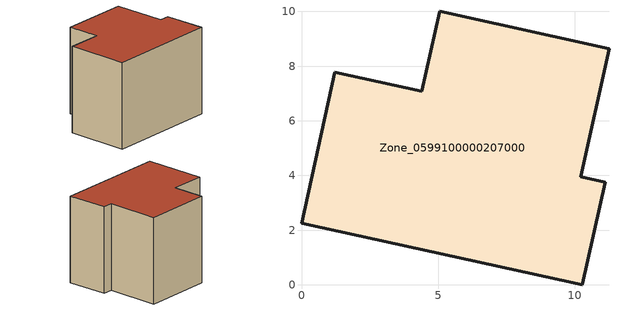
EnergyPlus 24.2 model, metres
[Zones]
Zone_0599100000207000
 floor ground (C_G): 10.28,0 0,2.26 1.22,7.78 4.4,7.08 5.05,10.01 11.25,8.64 10.22,3.96 11.11,3.76 z0
 wall outside (C_F): 0,2.26 10.28,0 11.11,3.76 10.22,3.96 11.25,8.64 5.05,10.01 4.4,7.08 1.22,7.78 0,2.26 z0:8.01
 roof outside (C_R): 4.4,7.08 1.22,7.78 0,2.26 10.28,0 11.11,3.76 10.22,3.96 11.25,8.64 5.05,10.01 z8.01
[BUILDING]
Pand.0599100000207000: North Axis=0; Terrain=City; Loads Convergence Tolerance Value=0.04; Temperature Convergence Tolerance Value=0.4; Solar Distribution=FullExterior; Maximum Number of Warmup Days=25; Minimum Number of Warmup Days=1
[Site:Location]
Rotterdam.The.Hague.AP_ZH_NLD Design_Conditions: Latitude=51.96; Longitude=4.45; Time Zone=1; Elevation=-4.5
[SITE:GROUNDTEMPERATURE:BUILDINGSURFACE]
18, 18, 18, 18, 18, 18, 18, 18, 18, 18, 18, 18
[MATERIAL] Thermal Absorptance=0.9; Solar Absorptance=0.7; Visible Absorptance=0.7
Name | Roughness | Thickness | Conductivity | Density | Specific Heat
G.TC.1975-1991 | MediumSmooth | 0.15 | 0.288461 | 540 | 1210
F.TC.1975-1991 | Rough | 0.3 | 0.230769 | 1920 | 840
R.TC.1975-1991 | MediumRough | 0.2 | 0.153846 | 1500 | 1000
[CONSTRUCTION]
C_G: G.TC.1975-1991
C_F: F.TC.1975-1991
C_R: R.TC.1975-1991
[ZONE]
Zone_0599100000207000: Type=1; Multiplier=1; Ceiling Height=Autocalculate; Volume=Autocalculate; Floor Area=autocalculate; Part of Total Floor Area=Yes
[ZONEINFILTRATION:DESIGNFLOWRATE]
Infil_Zone_0599100000207000: Zone or ZoneList or Space or SpaceList=Zone_0599100000207000; Schedule=AlwaysOn; Design Flow Rate Calculation Method=Flow/Area; Flow Rate per Floor Area=0.003; Constant Term Coefficient=1; Temperature Term Coefficient=0; Velocity Term Coefficient=0; Velocity Squared Term Coefficient=0
[HVACTEMPLATE:ZONE:IDEALLOADSAIRSYSTEM]
Zone_0599100000207000: Maximum Heating Supply Air Temperature=50; Minimum Cooling Supply Air Temperature=13; Maximum Heating Supply Air Humidity Ratio=0.0156; Minimum Cooling Supply Air Humidity Ratio=0.0077; Heating Limit=NoLimit; Cooling Limit=NoLimit; Dehumidification Control Type=ConstantSensibleHeatRatio; Cooling Sensible Heat Ratio=0.7; Dehumidification Setpoint=60; Humidification Control Type=None; Humidification Setpoint=30; Outdoor Air Method=None; Outdoor Air Flow Rate per Person=0.00944; Outdoor Air Flow Rate per Zone Floor Area=0; Outdoor Air Flow Rate per Zone=0; Demand Controlled Ventilation Type=None; Outdoor Air Economizer Type=NoEconomizer; Heat Recovery Type=None; Sensible Heat Recovery Effectiveness=0.7; Latent Heat Recovery Effectiveness=0.65
[ZONECONTROL:THERMOSTAT]
ThermostatControl_Zone_0599100000207000: Zone or ZoneList=Zone_0599100000207000; Control Type Schedule=DualSetpointControlType; Control 1=Thermostat_Zone_0599100000207000; Temperature Difference Between Cutout And Setpoint=0
[THERMOSTATSETPOINT:DUALSETPOINT]
Thermostat_Zone_0599100000207000: Heating Setpoint Temperature Schedule=HeatingSetpoint_Zone_0599100000207000; Cooling Setpoint Temperature Schedule=CoolingSetpoint_Zone_0599100000207000
[SCHEDULE:COMPACT]
HeatingSetpoint_Zone_0599100000207000: Through: 12/31, For: AllDays, Until: 24:00, 21
CoolingSetpoint_Zone_0599100000207000: Through: 12/31, For: AllDays, Until: 24:00, 24
DualSetpointControlType: Through: 12/31, For: AllDays, Until: 24:00, 4
AlwaysOn: Through: 12/31, For: AllDays, Until: 24:00, 1
